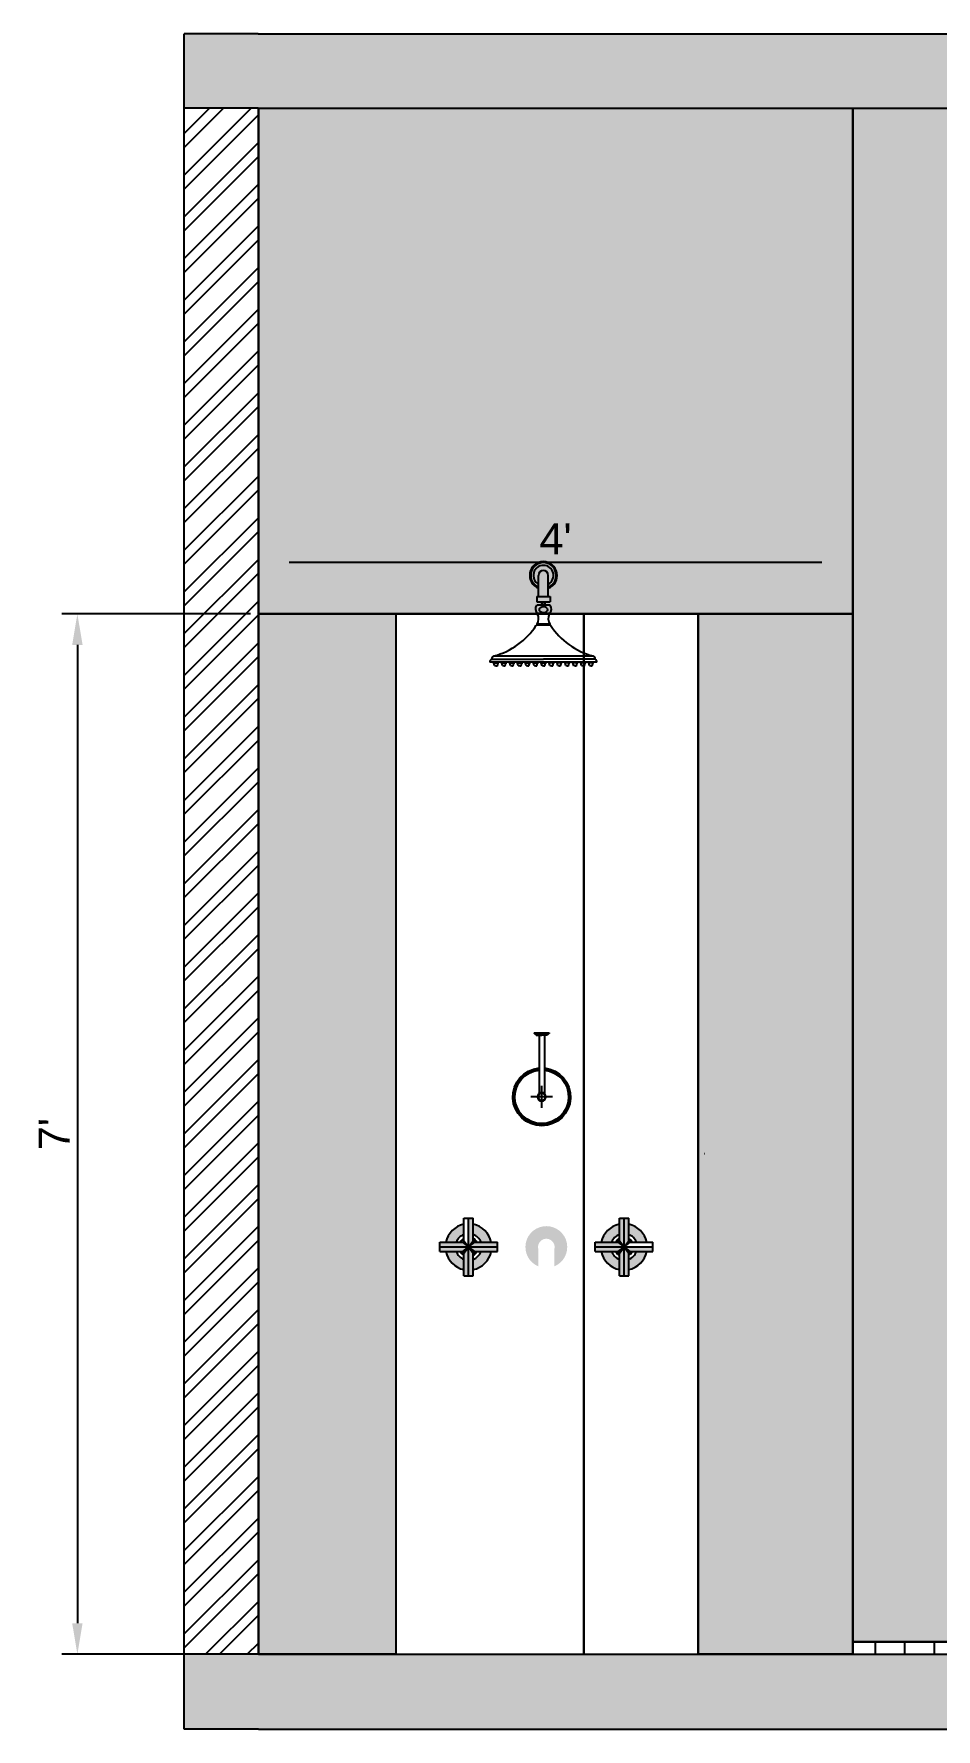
# Model space of a CAD drawing. Header units: feet. Extents: x 600 to 2744, y 411 to 1435.
# Drawn here: x 1344.2 to 1417.1, y 468.8 to 605.8 of the extents above; entities that cross this region are included whole.
import ezdxf

# ---------------------------------------------------------------- set-up
doc = ezdxf.new("R2010")
doc.units = ezdxf.units.FT
doc.header["$XCLIPFRAME"] = 2
doc.linetypes.add('CONTINU', pattern=[0])
doc.layers.add('cad-block.com', color=250, linetype='Continuous')
doc.layers.add('sanit acces', color=4, linetype='Continuous')
doc.styles.get("Standard").update_dxf_attribs({"font": 'arial.ttf'})
doc.dimstyles.new('Copy of ISO-25', dxfattribs={"dimtxt": 2.5, "dimasz": 2.5, "dimexe": 1.25, "dimexo": 0.625, "dimtad": 1, "dimdec": 0, "dimlunit": 4, "dimtxsty": 'Standard', "dimcen": 2.5, "dimadec": 0, "dimazin": 0, "dimtfac": 1, "dimtdec": 0, "dimtmove": 0, "dimatfit": 3, "dimfxl": 1, "dimarcsym": 0})
picture_1 = doc.add_image_def('image1.jpg', size_in_pixel=(150, 1154))

# ---------------------------------------------------------------- blocks, each defined once
blk = doc.blocks.new('PP3UU (front)')
at = {"color": 0}
for p, q in [((-10.5, -45.5), (-10.5, 0)), ((-10.5, -45.5), (-10.5, -35.5)), ((10.5, -45.5), (10.5, 0)), ((10.5, -45.5), (10.5, -36.3)), ((-14.5, -45.5), (14.5, -45.5)), ((-14.5, -45.5), (-14.5, -56.5)), ((-14.5, -56.5), (14.5, -56.5)), ((14.5, -64), (-14.5, -64)), ((-4, -56.5), (-2.5, -62.1)), ((-2.5, -62.1), (2.5, -62.1)), ((4, -56.5), (2.5, -62.1)), ((14.5, -45.5), (14.5, -56.5)), ((15.4, -107), (-15.4, -107)), ((13.4, -105), (-13.4, -105)), ((-13.4, -105), (-13.4, -107)), ((12.5, -82), (-12.5, -82)), ((-12.5, -82), (-12.5, -83)), ((12.5, -83), (-12.5, -83)), ((12.5, -82), (12.5, -83)), ((13.4, -105), (13.4, -107)), ((-111.4, -179.9), (0, -179.9)), ((-106.7, -172.9), (106.7, -172.9)), ((111.4, -179.9), (0, -179.9)), ((-115, -185.9), (115, -185.9)), ((-108.5, -185.9), (-108.5, -187.9)), ((-108.5, -187.9), (-95.5, -187.9)), ((-105, -193.9), (-106.5, -187.9)), ((-102, -193.9), (-105, -193.9)), ((-102, -193.9), (-99, -193.9)), ((-99, -193.9), (-97.5, -187.9)), ((-95.5, -185.9), (-95.5, -187.9)), ((-91.5, -185.9), (-91.5, -187.9)), ((-91.5, -187.9), (-78.5, -187.9)), ((-88, -193.9), (-89.5, -187.9)), ((-85, -193.9), (-88, -193.9)), ((-85, -193.9), (-82, -193.9)), ((-82, -193.9), (-80.5, -187.9)), ((-78.5, -185.9), (-78.5, -187.9)), ((-74.5, -185.9), (-74.5, -187.9)), ((-74.5, -187.9), (-61.5, -187.9)), ((-71, -193.9), (-72.5, -187.9)), ((-68, -193.9), (-71, -193.9)), ((-68, -193.9), (-65, -193.9)), ((-65, -193.9), (-63.5, -187.9)), ((-61.5, -185.9), (-61.5, -187.9)), ((-57.5, -185.9), (-57.5, -187.9)), ((-57.5, -187.9), (-44.5, -187.9)), ((-54, -193.9), (-55.5, -187.9)), ((-51, -193.9), (-54, -193.9)), ((-51, -193.9), (-48, -193.9)), ((-48, -193.9), (-46.5, -187.9)), ((-44.5, -185.9), (-44.5, -187.9)), ((-40.5, -185.9), (-40.5, -187.9)), ((-40.5, -187.9), (-27.5, -187.9)), ((-37, -193.9), (-38.5, -187.9)), ((-34, -193.9), (-37, -193.9)), ((-34, -193.9), (-31, -193.9)), ((-31, -193.9), (-29.5, -187.9)), ((-27.5, -185.9), (-27.5, -187.9)), ((-23.5, -185.9), (-23.5, -187.9)), ((-23.5, -187.9), (-10.5, -187.9)), ((-20, -193.9), (-21.5, -187.9)), ((-17, -193.9), (-20, -193.9)), ((-17, -193.9), (-14, -193.9)), ((-14, -193.9), (-12.5, -187.9)), ((-10.5, -185.9), (-10.5, -187.9)), ((-6.5, -185.9), (-6.5, -187.9)), ((-6.5, -187.9), (6.5, -187.9)), ((-3, -193.9), (-4.5, -187.9)), ((0, -193.9), (-3, -193.9)), ((0, -193.9), (3, -193.9)), ((3, -193.9), (4.5, -187.9)), ((6.5, -185.9), (6.5, -187.9)), ((10.5, -185.9), (10.5, -187.9)), ((23.5, -187.9), (10.5, -187.9)), ((14, -193.9), (12.5, -187.9)), ((17, -193.9), (14, -193.9)), ((17, -193.9), (20, -193.9)), ((20, -193.9), (21.5, -187.9)), ((23.5, -185.9), (23.5, -187.9)), ((27.5, -185.9), (27.5, -187.9)), ((40.5, -187.9), (27.5, -187.9)), ((31, -193.9), (29.5, -187.9)), ((34, -193.9), (31, -193.9)), ((34, -193.9), (37, -193.9)), ((37, -193.9), (38.5, -187.9)), ((40.5, -185.9), (40.5, -187.9)), ((44.5, -185.9), (44.5, -187.9)), ((57.5, -187.9), (44.5, -187.9)), ((48, -193.9), (46.5, -187.9)), ((51, -193.9), (48, -193.9)), ((51, -193.9), (54, -193.9)), ((54, -193.9), (55.5, -187.9)), ((57.5, -185.9), (57.5, -187.9)), ((61.5, -185.9), (61.5, -187.9)), ((74.5, -187.9), (61.5, -187.9)), ((65, -193.9), (63.5, -187.9)), ((68, -193.9), (65, -193.9)), ((68, -193.9), (71, -193.9)), ((71, -193.9), (72.5, -187.9)), ((74.5, -185.9), (74.5, -187.9)), ((78.5, -185.9), (78.5, -187.9)), ((91.5, -187.9), (78.5, -187.9)), ((82, -193.9), (80.5, -187.9)), ((85, -193.9), (82, -193.9)), ((85, -193.9), (88, -193.9)), ((88, -193.9), (89.5, -187.9)), ((91.5, -185.9), (91.5, -187.9)), ((95.5, -185.9), (95.5, -187.9)), ((108.5, -187.9), (95.5, -187.9)), ((99, -193.9), (97.5, -187.9)), ((102, -193.9), (99, -193.9)), ((102, -193.9), (105, -193.9)), ((105, -193.9), (106.5, -187.9)), ((108.5, -185.9), (108.5, -187.9))]:
    blk.add_line(p, q, dxfattribs=at)
for centre, radius, start, end in [((0, 0), 29.5, 290.8378, 249.1622), ((0, 0), 27.4, 292.5424, 247.4576), ((0, 0), 21.5, 299.1988, 240.8012), ((0, 0), 10.5, 0, 180), ((-3.9, -72), 13.3, 143.2974, 229.383), ((-2.3, -66.9), 4.8, 92.5034, 143.2201), ((2.3, -66.9), 4.8, 36.7799, 87.4966), ((3.9, -72), 13.3, 310.617, 36.7026), ((-145.9, -22.5), 155.5, 284.6186, 327.0495), ((-35.4, -93.1), 25, 331.504, 23.701), ((35.4, -93.1), 25, 156.299, 208.496), ((145.9, -22.5), 155.5, 212.9505, 255.3814), ((-109.3, -185.3), 5.7, 110.748, 186.7349), ((-104.5, -179.4), 6.87, 108.2495, 184.0084), ((104.5, -179.4), 6.87, 355.9916, 71.7505), ((109.3, -185.3), 5.7, 353.2651, 69.252)]:
    blk.add_arc(centre, radius, start, end, dxfattribs=at)
blk.add_ellipse((0, -73.6), major_axis=(8.78, 0), ratio=0.779002, dxfattribs=at)
blk = doc.blocks.new('PP3UU (top)')
at = {"color": 0}
for p, q in [((0, 29.5), (0, -29.5)), ((0, 29.5), (2.7, 29.5)), ((4, -27.3), (4, 27.3)), ((10.1, 21.5), (10.1, 0)), ((10.1, 10.5), (241, 10.5)), ((10.1, -21.5), (10.1, 0)), ((0, -29.5), (2.7, -29.5)), ((10.1, -10.5), (241, -10.5))]:
    blk.add_line(p, q, dxfattribs=at)
at = {"color": 40}
for p, q in [((254.5, -43.5), (254.5, 43.5)), ((298, 0), (211, 0))]:
    blk.add_line(p, q, dxfattribs=at)
at = {"color": 0}
for radius in [17.1, 14.5]:
    blk.add_circle((254.5, 0), radius, dxfattribs=at)
for centre, radius, start, end in [((254.5, 0), 115, 185.23834, 174.76166), ((254.5, 0), 111.4, 185.41049, 174.58951), ((254.5, 0), 106.7, 185.6496, 174.3504), ((1.6, 27.4), 2.41, 358.02823, 62.08212), ((-2, 15), 13.8, 28.34358, 64.21035), ((1.6, -27.4), 2.41, 297.91788, 1.97177), ((-2, -15), 13.8, 295.78965, 331.65642)]:
    blk.add_arc(centre, radius, start, end, dxfattribs=at)
blk = doc.blocks.new('11')
at = {"layer": 'cad-block.com', "linetype": 'CONTINU'}
for points in [[(2881.4, 12600.7), (2881.4, 12629.7)], [(2881.4, 12629.7), (2893.4, 12629.7)], [(2887.4, 12555.7), (2887.4, 12629.7)], [(2893.4, 12600.7), (2893.4, 12629.7)], [(2850.4, 12586.7), (2850.4, 12598.7)], [(2850.4, 12598.7), (2879.4, 12598.7)], [(2850.4, 12592.7), (2924.4, 12592.7)], [(2850.4, 12586.7), (2879.4, 12586.7)], [(2879.4, 12598.7), (2887.4, 12592.7)], [(2887.4, 12592.7), (2879.4, 12586.7)], [(2881.4, 12584.7), (2893.4, 12600.7)], [(2881.4, 12600.7), (2887.4, 12592.7)], [(2881.4, 12555.7), (2881.4, 12584.7)], [(2887.4, 12592.7), (2895.4, 12598.7)], [(2895.4, 12586.7), (2887.4, 12592.7)], [(2887.4, 12592.7), (2893.4, 12584.7)], [(2893.4, 12555.7), (2893.4, 12584.7)], [(2895.4, 12598.7), (2924.4, 12598.7)], [(2895.4, 12586.7), (2924.4, 12586.7)], [(2924.4, 12586.7), (2924.4, 12598.7)], [(2881.4, 12555.7), (2893.4, 12555.7)]]:
    blk.add_lwpolyline(points, dxfattribs=at)
for points in [[(2881.4, 12621.8, 0.299875), (2858.2, 12598.7)], [(2881.4, 12608.6, 0.21619), (2871.4, 12598.7)], [(2881.4, 12603.4, 0.138814), (2876.7, 12598.7)], [(2916.6, 12598.7, 0.299858), (2893.4, 12621.8)], [(2903.4, 12598.7, 0.216158), (2893.4, 12608.6)], [(2898.1, 12598.7, 0.13877), (2893.4, 12603.4)], [(2858.2, 12586.7, 0.299878), (2881.4, 12563.5)], [(2871.4, 12586.7, 0.216195), (2881.4, 12576.7)], [(2876.7, 12586.7, 0.138819), (2881.4, 12581.9)], [(2881.4, 12603, 0.131669), (2877, 12598.7)], [(2877, 12586.7, 0.131679), (2881.4, 12582.3)], [(2879.4, 12598.7, 0.414466), (2881.4, 12600.7)], [(2881.4, 12584.7, 0.414465), (2879.4, 12586.7)], [(2897.8, 12598.7, 0.131627), (2893.4, 12603)], [(2893.4, 12600.7, 0.41557), (2895.4, 12598.7)], [(2895.4, 12586.7, 0.414476), (2893.4, 12584.7)], [(2893.4, 12582.3, 0.131637), (2897.8, 12586.7)], [(2893.4, 12581.9, 0.138776), (2898.1, 12586.7)], [(2893.4, 12576.7, 0.216162), (2903.4, 12586.7)], [(2893.4, 12563.5, 0.299861), (2916.6, 12586.7)]]:
    blk.add_lwpolyline(points, format="xyb", dxfattribs=at)
blk = doc.blocks.new('13')
at = {"layer": 'cad-block.com', "linetype": 'CONTINU'}
for points in [[(3081.4, 12600.7), (3081.4, 12629.7)], [(3081.4, 12629.7), (3093.4, 12629.7)], [(3087.4, 12555.7), (3087.4, 12629.7)], [(3093.4, 12600.7), (3093.4, 12629.7)], [(3050.4, 12586.7), (3050.4, 12598.7)], [(3050.4, 12598.7), (3079.4, 12598.7)], [(3050.4, 12592.7), (3124.4, 12592.7)], [(3050.4, 12586.7), (3079.4, 12586.7)], [(3079.4, 12598.7), (3087.4, 12592.7)], [(3087.4, 12592.7), (3079.4, 12586.7)], [(3081.4, 12584.7), (3093.4, 12600.7)], [(3081.4, 12600.7), (3093.4, 12584.7)], [(3081.4, 12555.7), (3081.4, 12584.7)], [(3087.4, 12592.7), (3095.4, 12598.7)], [(3095.4, 12586.7), (3087.4, 12592.7)], [(3093.4, 12555.7), (3093.4, 12584.7)], [(3095.4, 12598.7), (3124.4, 12598.7)], [(3095.4, 12586.7), (3124.4, 12586.7)], [(3124.4, 12586.7), (3124.4, 12598.7)], [(3081.4, 12555.7), (3093.4, 12555.7)]]:
    blk.add_lwpolyline(points, dxfattribs=at)
for points in [[(3081.4, 12621.8, 0.299875), (3058.2, 12598.7)], [(3081.4, 12608.6, 0.216188), (3071.4, 12598.7)], [(3081.4, 12603.4, 0.138814), (3076.7, 12598.7)], [(3116.6, 12598.7, 0.299858), (3093.4, 12621.8)], [(3103.4, 12598.7, 0.21616), (3093.4, 12608.6)], [(3098.1, 12598.7, 0.13877), (3093.4, 12603.4)], [(3058.2, 12586.7, 0.299878), (3081.4, 12563.5)], [(3071.4, 12586.7, 0.216193), (3081.4, 12576.7)], [(3076.7, 12586.7, 0.138819), (3081.4, 12581.9)], [(3081.4, 12603, 0.131669), (3077, 12598.7)], [(3077, 12586.7, 0.131678), (3081.4, 12582.3)], [(3079.4, 12598.7, 0.415042), (3081.4, 12600.7)], [(3081.4, 12584.7, 0.414474), (3079.4, 12586.7)], [(3097.8, 12598.7, 0.131627), (3093.4, 12603)], [(3093.4, 12600.7, 0.414788), (3095.4, 12598.7)], [(3095.4, 12586.7, 0.414666), (3093.4, 12584.7)], [(3093.4, 12582.3, 0.131638), (3097.8, 12586.7)], [(3093.4, 12581.9, 0.138776), (3098.1, 12586.7)], [(3093.4, 12576.7, 0.216165), (3103.4, 12586.7)], [(3093.4, 12563.5, 0.299861), (3116.6, 12586.7)]]:
    blk.add_lwpolyline(points, format="xyb", dxfattribs=at)
blk = doc.blocks.new('*D77')
at = {"color": 0, "linetype": 'Continuous', "lineweight": -2, "transparency": 16777216}
for p, q in [((1362.32, 559.51), (1362.32, 564.33)), ((1410.37, 559.51), (1410.37, 564.33)), ((1364.82, 563.08), (1407.87, 563.08))]:
    blk.add_line(p, q, dxfattribs=at)
at = {"color": 0, "transparency": 16777216}
for points in [[(1364.82, 563.5), (1364.82, 562.67), (1362.32, 563.08)], [(1407.87, 563.5), (1407.87, 562.67), (1410.37, 563.08)]]:
    blk.add_solid(points, dxfattribs=at)
at = {"layer": 'Defpoints', "color": 0, "transparency": 16777216}
for p in [(1410.37, 563.08), (1362.32, 558.89), (1410.37, 558.89)]:
    blk.add_point(p, dxfattribs=at)
at = {"color": 0, "transparency": 16777216, "insert": (1386.34, 564.96), "char_height": 2.5, "attachment_point": 5}
blk.add_mtext("4'", dxfattribs=at)
blk = doc.blocks.new('*D79')
at = {"color": 0, "linetype": 'Continuous', "lineweight": -2, "transparency": 16777216}
for p, q in [((1361.69, 558.89), (1346.44, 558.89)), ((1347.69, 556.39), (1347.69, 477.33)), ((1361.69, 474.83), (1346.44, 474.83))]:
    blk.add_line(p, q, dxfattribs=at)
at = {"color": 0, "transparency": 16777216}
for points in [[(1347.27, 556.39), (1348.11, 556.39), (1347.69, 558.89)], [(1347.27, 477.33), (1348.11, 477.33), (1347.69, 474.83)]]:
    blk.add_solid(points, dxfattribs=at)
at = {"layer": 'Defpoints', "color": 0, "transparency": 16777216}
for p in [(1362.32, 558.89), (1347.69, 474.83), (1362.32, 474.83)]:
    blk.add_point(p, dxfattribs=at)
at = {"color": 0, "transparency": 16777216, "insert": (1345.81, 516.86), "char_height": 2.5, "attachment_point": 5, "rotation": 90}
blk.add_mtext("7'", dxfattribs=at)

msp = doc.modelspace()

# ---------------------------------------------------------------- hatches: boundary and pattern name
at = {"true_color": 0x000000, "transparency": 33554687}
h = msp.add_hatch(dxfattribs=at)
h.set_pattern_fill('AR-CONC', color=18, scale=0.04)
h.set_pattern_definition([(50, (-2259.6905, -415.154), (7.287387, -0.637563), [0.762, -8.382]), (355, (-2259.6905, -415.154), (-1.409737, 7.642274), [0.6096, -6.705623]), (100.45144, (-2259.083, -415.207), (5.87765, 7.00471), [0.6476, -7.12361]), (46.1842, (-2259.6905, -413.122), (10.843162, -1.681693), [1.143, -12.573]), (96.63556, (-2258.787, -413.262), (9.496165, 9.897045), [0.9714, -10.685424]), (351.18415, (-2259.69, -413.122), (9.496165, 9.897045), [0.9144, -10.05839]), (21, (-2258.6745, -413.63), (6.064576, -4.090608), [0.762, -8.382]), (326, (-2258.6745, -413.63), (2.472081, 7.367519), [0.6096, -6.7056]), (71.45144, (-2258.169, -413.971), (8.536657, 3.276911), [0.6476, -7.123598]), (37.5, (-2259.6905, -415.154), (0.1235441, 3.3822016), [0, -6.62432, 0, -6.8072, 0, -6.731]), (7.5, (-2259.6905, -415.154), (2.6727865, 4.007223), [0, -3.88112, 0, -6.47192, 0, -2.5654]), (327.5, (-2261.9562, -415.154), (5.4236238, -0.2291498), [0, -2.54, 0, -7.9248, 0, -10.5156]), (317.5, (-2262.972, -415.154), (5.925167, 1.0170596), [0, -3.302, 0, -5.26288, 0, -7.4676])])
h.paths.add_polyline_path([(1505.3, 605.75), (1499.3, 605.75), (1362.3, 605.75), (1356.32, 605.75), (1356.32, 599.75), (1362.3, 599.75), (1499.3, 599.75), (1505.3, 599.75)])
h.paths.add_polyline_path([(1505.3, 474.83), (1499.3, 474.83), (1362.32, 474.83), (1356.32, 474.83), (1356.32, 468.78), (1362.32, 468.78), (1505.3, 468.78)])
h = msp.add_hatch(dxfattribs=at)
h.set_pattern_fill('ANSI32', color=18, scale=0.25)
h.set_pattern_definition([(45, (-2259.6905, -415.154), (-1.683798, 1.683798), []), (45, (-2258.568, -415.154), (-1.683798, 1.683798), [])])
h.paths.add_polyline_path([(1362.32, 599.75), (1356.32, 599.75), (1356.32, 474.83), (1362.32, 474.83), (1362.32, 474.92)])
at = {"true_color": 0xdadbdc}
h = msp.add_hatch(color=254, dxfattribs=at)
h.dxf.hatch_style = 1
h.paths.add_polyline_path([(1499.3, 599.75), (1410.37, 599.75), (1410.37, 475.83), (1428.08, 475.83), (1428.08, 488.79, -0.007314), (1428.07, 489.85), (1428.08, 489.85), (1428.08, 507.81), (1445.08, 507.81), (1445.08, 475.83), (1499.3, 475.83)])
h.paths.add_polyline_path([(1466.05, 554.59), (1492.05, 554.59), (1492.05, 528.59), (1466.05, 528.59)], flags=16)
h.paths.add_polyline_path([(1467.05, 553.59), (1491.05, 553.59), (1491.05, 529.59), (1467.05, 529.59)], flags=0)
h.paths.add_polyline_path([(1456.98, 516.63), (1457.94, 516.63, -0.033809), (1457.79, 516.99), (1459.39, 516.99, -0.033809), (1459.24, 516.63), (1460.19, 516.63, -0.12465), (1460.86, 516.39, -2.755759), (1456.31, 516.39, -0.12465)], flags=16)
h.paths.add_polyline_path([(1458.12, 514.88, 0.3683), (1458.59, 514.51, 0.364182), (1459.06, 514.88, 0.031975), (1459.24, 516.31, -0.171278), (1458.59, 516.05, -0.171278), (1457.94, 516.31, 0.031975)], flags=0)
edge = h.paths.add_edge_path(flags=16)
edge.add_line((1422.22, 511.82), (1422.34, 511.24))
edge.add_line((1422.34, 511.24), (1422.45, 511.24))
edge.add_line((1422.45, 511.24), (1422.45, 506.4))
edge.add_line((1422.45, 506.4), (1422.34, 506.4))
edge.add_line((1422.34, 506.4), (1422.22, 505.82))
edge.add_line((1422.22, 505.82), (1422.36, 505.14))
edge.add_line((1422.36, 505.14), (1422.46, 504.99))
edge.add_line((1422.46, 504.99), (1422.09, 504.73))
edge.add_line((1422.09, 504.73), (1422.09, 503.95))
edge.add_line((1422.09, 503.95), (1422.24, 503.95))
edge.add_line((1422.24, 503.95), (1422.24, 503.37))
edge.add_line((1422.24, 503.37), (1422.09, 503.18))
edge.add_line((1422.09, 503.18), (1422.09, 503.08))
edge.add_line((1422.09, 503.08), (1422.01, 503.08))
edge.add_line((1422.01, 503.08), (1421.79, 502.81))
edge.add_line((1421.79, 502.81), (1421.41, 502.45))
edge.add_ellipse((1421.95, 501.3), major_axis=(-1.81, 0), ratio=0.665405, start_angle=-90, end_angle=-72.6877, ccw=False)
edge.add_ellipse((1421.95, 501.3), major_axis=(1.81, 0), ratio=0.665405, start_angle=279.2489, end_angle=450, ccw=False)
edge.add_line((1422.18, 500.09), (1422.18, 500.01))
edge.add_line((1422.18, 500.01), (1422.24, 499.53))
edge.add_line((1422.24, 499.53), (1422.29, 499.06))
edge.add_line((1422.29, 499.06), (1422.33, 498.55))
edge.add_line((1422.33, 498.55), (1422.36, 498.01))
edge.add_line((1422.36, 498.01), (1422.37, 497.47))
edge.add_line((1422.37, 497.47), (1422.36, 496.94))
edge.add_line((1422.36, 496.94), (1422.33, 496.45))
edge.add_line((1422.33, 496.45), (1422.28, 496.02))
edge.add_line((1422.28, 496.02), (1422.2, 495.66))
edge.add_line((1422.2, 495.66), (1422.05, 495.23))
edge.add_line((1422.05, 495.23), (1421.76, 494.87))
edge.add_line((1421.76, 494.87), (1421.4, 494.69))
edge.add_line((1421.4, 494.69), (1420.99, 494.61))
edge.add_line((1420.99, 494.61), (1420.56, 494.61))
edge.add_line((1420.56, 494.61), (1420.15, 494.71))
edge.add_line((1420.15, 494.71), (1419.76, 494.94))
edge.add_line((1419.76, 494.94), (1419.52, 495.23))
edge.add_line((1419.52, 495.23), (1419.37, 495.47))
edge.add_line((1419.37, 495.47), (1419.24, 495.74))
edge.add_line((1419.24, 495.74), (1419.13, 496.05))
edge.add_line((1419.13, 496.05), (1419.03, 496.38))
edge.add_line((1419.03, 496.38), (1418.95, 496.72))
edge.add_line((1418.95, 496.72), (1418.89, 497.07))
edge.add_line((1418.89, 497.07), (1418.84, 497.42))
edge.add_line((1418.84, 497.42), (1418.81, 497.77))
edge.add_line((1418.81, 497.77), (1418.78, 498.1))
edge.add_line((1418.78, 498.1), (1418.78, 498.42))
edge.add_line((1418.78, 498.42), (1418.79, 498.73))
edge.add_line((1418.79, 498.73), (1418.81, 499.04))
edge.add_line((1418.81, 499.04), (1418.86, 499.35))
edge.add_line((1418.86, 499.35), (1418.93, 499.66))
edge.add_line((1418.93, 499.66), (1419.01, 499.98))
edge.add_line((1419.01, 499.98), (1419.13, 500.3))
edge.add_line((1419.13, 500.3), (1419.27, 500.64))
edge.add_line((1419.27, 500.64), (1419.44, 500.99))
edge.add_line((1419.44, 500.99), (1419.66, 501.35))
edge.add_line((1419.66, 501.35), (1419.94, 501.71))
edge.add_line((1419.94, 501.71), (1420.28, 502.06))
edge.add_line((1420.28, 502.06), (1420.64, 502.37))
edge.add_line((1420.64, 502.37), (1421, 502.69))
edge.add_line((1421, 502.69), (1421.65, 503.3))
edge.add_line((1421.65, 503.3), (1421.65, 503.95))
edge.add_line((1421.65, 503.95), (1421.8, 504.73))
edge.add_line((1421.8, 504.73), (1421.4, 504.99))
edge.add_line((1421.4, 504.99), (1421.5, 505.14))
edge.add_line((1421.5, 505.14), (1421.64, 505.82))
edge.add_line((1421.64, 505.82), (1421.52, 506.4))
edge.add_line((1421.52, 506.4), (1421.41, 506.4))
edge.add_line((1421.41, 506.4), (1421.41, 511.24))
edge.add_line((1421.41, 511.24), (1421.52, 511.24))
edge.add_line((1421.52, 511.24), (1421.64, 511.82))
edge.add_line((1421.64, 511.82), (1422.22, 511.82))
edge = h.paths.add_edge_path(flags=0)
edge.add_ellipse((1421.95, 501.3), major_axis=(-1.81, 0), ratio=0.665405, start_angle=82.6408, end_angle=90, ccw=False)
edge.add_line((1421.71, 500.1), (1421.71, 500.09))
h.paths.add_polyline_path([(1419.4, 499.56), (1419.34, 499.27), (1419.29, 498.99), (1419.27, 498.7), (1419.26, 498.41), (1419.26, 498.11), (1419.28, 497.79), (1419.35, 497.14), (1419.41, 496.81), (1419.48, 496.49), (1419.57, 496.19), (1419.67, 495.92), (1419.78, 495.69), (1419.89, 495.5), (1420.01, 495.36), (1420.13, 495.26), (1420.26, 495.18), (1420.4, 495.13), (1420.55, 495.09), (1420.7, 495.08), (1420.86, 495.08), (1421.03, 495.09), (1421.18, 495.12), (1421.3, 495.16), (1421.4, 495.21), (1421.49, 495.29), (1421.58, 495.39), (1421.72, 495.65), (1421.75, 495.79), (1421.63, 495.46), (1421.42, 495.2), (1421.11, 495.1), (1420.78, 495.07), (1420.47, 495.1), (1420.19, 495.21), (1419.94, 495.42), (1419.72, 495.78), (1419.57, 496.19), (1419.48, 496.49), (1419.41, 496.81), (1419.35, 497.14), (1419.28, 497.79), (1419.26, 498.11), (1419.26, 498.41), (1419.27, 498.85), (1419.36, 499.42)], flags=0)
edge = h.paths.add_edge_path(flags=0)
edge.add_spline(control_points=[(1421.95, 501.88), (1422.11, 501.88), (1422.27, 501.86), (1422.57, 501.79), (1422.7, 501.74), (1422.88, 501.64), (1422.93, 501.6), (1423.02, 501.52), (1423.06, 501.48), (1423.1, 501.41), (1423.12, 501.38), (1423.13, 501.34), (1423.14, 501.32), (1423.14, 501.3)], knot_values=[6.283185, 6.283185, 6.283185, 6.283185, 6.626832, 6.626832, 6.987964, 6.987964, 7.204468, 7.204468, 7.420972, 7.420972, 7.637477, 7.637477, 7.853981, 7.853981, 7.853981, 7.853981], degree=3, periodic=0)
edge.add_spline(control_points=[(1423.14, 501.3), (1423.14, 501.29), (1423.14, 501.28), (1423.13, 501.25), (1423.12, 501.22), (1423.08, 501.15), (1423.05, 501.1), (1422.93, 500.99), (1422.82, 500.91), (1422.56, 500.8), (1422.41, 500.76), (1422.25, 500.74)], knot_values=[4.931842, 4.931842, 4.931842, 4.931842, 5.013092, 5.013092, 5.281857, 5.281857, 5.550623, 5.550623, 5.928651, 5.928651, 6.283185, 6.283185, 6.283185, 6.283185], degree=3, periodic=0)
edge.add_line((1422.24, 500.73), (1422.24, 500.68))
edge.add_arc((1422.38, 500.68), 0.146, 140.2526, 180, ccw=False)
edge.add_arc((1421.75, 501.21), 0.68, 320.2526, 391.6374)
edge.add_arc((1421.95, 501.3), 0.461, 34.1822, 145.8178)
edge.add_arc((1422.14, 501.21), 0.68, 148.3626, 224.3833)
edge.add_spline(control_points=[(1420.75, 501.3), (1420.75, 501.29), (1420.75, 501.28), (1420.76, 501.25), (1420.77, 501.22), (1420.81, 501.15), (1420.84, 501.1), (1420.96, 500.99), (1421.07, 500.91), (1421.33, 500.8), (1421.48, 500.76), (1421.64, 500.74)], knot_values=[4.930127, 4.930127, 4.930127, 4.930127, 5.011376, 5.011376, 5.280142, 5.280142, 5.548907, 5.548907, 5.926936, 5.926936, 6.283185, 6.283185, 6.283185, 6.283185], degree=3, periodic=0)
edge.add_line((1421.65, 500.73), (1421.65, 500.68))
edge.add_arc((1421.51, 500.68), 0.146, 0, 23.0113)
edge.add_spline(control_points=[(1421.64, 500.74), (1421.48, 500.76), (1421.33, 500.8), (1421.07, 500.91), (1420.96, 500.99), (1420.84, 501.1), (1420.81, 501.15), (1420.77, 501.22), (1420.76, 501.25), (1420.75, 501.28), (1420.75, 501.29), (1420.75, 501.3)], knot_values=[4.930127, 4.930127, 4.930127, 4.930127, 5.286376, 5.286376, 5.664404, 5.664404, 5.93317, 5.93317, 6.201936, 6.201936, 6.283185, 6.283185, 6.283185, 6.283185], degree=3, periodic=0)
edge.add_spline(control_points=[(1421.94, 501.88), (1421.78, 501.88), (1421.62, 501.86), (1421.32, 501.79), (1421.19, 501.74), (1421.01, 501.64), (1420.95, 501.6), (1420.87, 501.52), (1420.83, 501.48), (1420.79, 501.41), (1420.77, 501.38), (1420.76, 501.34), (1420.75, 501.32), (1420.75, 501.3)], knot_values=[6.283185, 6.283185, 6.283185, 6.283185, 6.626832, 6.626832, 6.987964, 6.987964, 7.204468, 7.204468, 7.420972, 7.420972, 7.637477, 7.637477, 7.853981, 7.853981, 7.853981, 7.853981], degree=3, periodic=0)
h.paths.add_polyline_path([(1480.22, 515.42), (1480.22, 510.22), (1481.7, 510.22), (1481.7, 509.67), (1480.22, 509.67), (1480.22, 506.89), (1480.69, 506.89), (1480.69, 506.54), (1493.96, 506.55), (1493.96, 499.8), (1466.09, 499.8), (1466.09, 506.53), (1478.66, 506.54), (1478.66, 506.89), (1479.14, 506.89), (1479.14, 515.42, -1)], flags=16)
h.paths.add_polyline_path([(1480.3, 512.25, -0.34842), (1479.06, 512.25, -0.34842)], flags=16)
h.paths.add_polyline_path([(1410.37, 599.75), (1362.32, 599.75), (1362.32, 558.89), (1410.37, 558.89)])
h.paths.add_polyline_path([(1410.37, 558.89), (1397.86, 558.89), (1397.86, 474.83), (1410.37, 474.83)])
h.paths.add_polyline_path([(1373.43, 558.89), (1362.32, 558.89), (1362.32, 474.83), (1373.43, 474.83)])
at = {"transparency": 33554687}
h = msp.add_hatch(color=256, dxfattribs=at)
h.dxf.hatch_style = 1
h.paths.add_polyline_path([(1384.95, 506.17), (1384.95, 507.53, -1.362507), (1386.24, 507.53), (1386.24, 506.17, 5.04282)])
h.paths.add_polyline_path([(1390.88, 507.36), (1390.04, 507.36, 0.299877), (1391.5, 505.9), (1391.5, 506.74, -0.216189)])
h.paths.add_polyline_path([(1391.88, 507.74), (1389.55, 507.74), (1389.55, 507.36), (1391.38, 507.36)])
h.paths.add_polyline_path([(1391.38, 508.11), (1389.55, 508.11), (1389.55, 507.74), (1391.88, 507.74)])
h.paths.add_polyline_path([(1391.5, 508.74), (1391.5, 509.57, 0.299875), (1390.04, 508.11), (1390.88, 508.11, -0.216185)])
h.paths.add_polyline_path([(1391.88, 510.06), (1391.5, 510.06), (1391.5, 508.24), (1391.88, 507.74)])
h.paths.add_polyline_path([(1392.25, 510.06), (1391.88, 510.06), (1391.88, 507.74), (1392.25, 508.24)])
h.paths.add_polyline_path([(1392.25, 509.57), (1392.25, 508.74, -0.216154), (1392.88, 508.11), (1393.71, 508.11, 0.299857)])
h.paths.add_polyline_path([(1394.2, 507.74), (1391.88, 507.74), (1391.88, 507.74), (1392.38, 507.36), (1394.2, 507.36)])
h.paths.add_polyline_path([(1393.71, 507.36), (1392.88, 507.36, -0.216159), (1392.25, 506.74), (1392.25, 505.9, 0.29986)])
h.paths.add_polyline_path([(1392.25, 507.24), (1391.88, 507.74), (1391.88, 507.74), (1391.88, 505.41), (1392.25, 505.41)])
h.paths.add_polyline_path([(1391.88, 507.74), (1391.88, 507.74), (1391.5, 507.24), (1391.5, 505.41), (1391.88, 505.41)])
h.paths.add_polyline_path([(1378.94, 508.74), (1378.94, 509.57, 0.299875), (1377.48, 508.11), (1378.31, 508.11, -0.216184)])
h.paths.add_polyline_path([(1379.69, 509.57), (1379.69, 508.74, -0.216154), (1380.32, 508.11), (1381.15, 508.11, 0.299858)])
h.paths.add_polyline_path([(1379.69, 510.06), (1379.31, 510.06), (1379.31, 507.74), (1379.69, 508.24)])
h.paths.add_polyline_path([(1378.94, 506.74, -0.216189), (1378.31, 507.36), (1377.48, 507.36, 0.299877), (1378.94, 505.9)])
h.paths.add_polyline_path([(1379.31, 507.74), (1379.31, 507.74), (1376.99, 507.74), (1376.99, 507.36), (1378.81, 507.36)])
h.paths.add_polyline_path([(1378.81, 508.11), (1376.99, 508.11), (1376.99, 507.74), (1379.31, 507.74), (1379.31, 507.74)])
h.paths.add_polyline_path([(1381.64, 508.11), (1379.82, 508.11), (1379.31, 507.74), (1381.64, 507.74)])
h.paths.add_polyline_path([(1381.64, 507.74), (1379.31, 507.74), (1379.82, 507.36), (1381.64, 507.36)])
h.paths.add_polyline_path([(1381.15, 507.36), (1380.32, 507.36, -0.216159), (1379.69, 506.74), (1379.69, 505.9, 0.29986)])
h.paths.add_polyline_path([(1379.69, 507.24), (1379.31, 507.74), (1379.31, 507.74), (1379.31, 505.41), (1379.69, 505.41)])
h.paths.add_polyline_path([(1379.31, 507.74), (1379.31, 507.74), (1378.94, 507.24), (1378.94, 505.41), (1379.31, 505.41)])
at = {"true_color": 0x000000, "transparency": 33554687}
h = msp.add_hatch(dxfattribs=at)
h.set_pattern_fill('NET', color=18, scale=0.75)
h.set_pattern_definition([(0, (-2259.6905, -426.5258), (0, 2.38125), []), (90, (-2259.6905, -426.5258), (-2.38125, 1e-16), [])])
h.paths.add_polyline_path([(1499.3, 475.83), (1410.37, 475.83), (1410.37, 474.83), (1499.3, 474.83)])

# ---------------------------------------------------------------- linework, layer by layer
for p, q in [((1356.32, 468.78), (1356.32, 605.75)), ((1362.3, 605.75), (1356.32, 605.75)), ((1362.3, 605.75), (1499.3, 605.75)), ((1362.3, 599.75), (1356.32, 599.75)), ((1362.3, 599.75), (1499.3, 599.75)), ((1362.32, 599.75), (1362.32, 474.83)), ((1362.32, 564.92), (1362.32, 564.89)), ((1362.32, 558.89), (1410.37, 558.89)), ((1410.37, 558.89), (1410.37, 474.83)), ((1398.36, 515.3), (1398.37, 515.3)), ((1362.32, 474.83), (1356.32, 474.83)), ((1362.32, 474.83), (1362.32, 474.92)), ((1362.32, 474.83), (1499.3, 474.83)), ((1362.32, 468.78), (1356.32, 468.78)), ((1362.32, 468.78), (1505.3, 468.78))]:
    msp.add_line(p, q)
at = {"color": 18, "true_color": 0x000000}
for p, q in [((1373.43, 558.89), (1373.43, 474.83)), ((1373.43, 558.89), (1373.43, 474.83)), ((1397.86, 558.89), (1373.43, 558.89)), ((1397.86, 558.89), (1397.86, 474.83)), ((1397.86, 558.89), (1397.86, 474.83)), ((1373.43, 474.83), (1397.86, 474.83))]:
    msp.add_line(p, q, dxfattribs=at)
at = {"color": 242, "true_color": 0xcd2027}
for p, q in [((1410.37, 474.83), (1410.37, 475.83)), ((1410.37, 475.83), (1499.3, 475.83))]:
    msp.add_line(p, q, dxfattribs=at)
at = {"color": 18, "true_color": 0x000000}
for points in [[(1362.32, 599.75), (1410.37, 599.75), (1410.37, 558.89), (1362.32, 558.89)], [(1410.37, 599.75), (1499.3, 599.75), (1499.3, 475.83), (1410.37, 475.83)], [(1362.32, 558.89), (1373.43, 558.89), (1373.43, 474.83), (1362.32, 474.83)], [(1397.86, 558.89), (1410.37, 558.89), (1410.37, 474.83), (1397.86, 474.83)]]:
    msp.add_lwpolyline(points, close=True, dxfattribs=at)

# ---------------------------------------------------------------- block references
at = {"xscale": 0.06281444089646801, "yscale": 0.06281444089646801, "zscale": 0.06281444089646801}
for name in ['11', '13']:
    msp.add_blockref(name, (1197.94, -283.26), dxfattribs=at)
at = {"layer": 'sanit acces', "xscale": 0.03763307139673637, "yscale": 0.03763307139673637, "zscale": 0.03763307139673637}
msp.add_blockref('PP3UU (front)', (1385.36, 562), dxfattribs=at)
at = {"layer": 'sanit acces', "xscale": -0.02033486379503488, "yscale": 0.02033486379503488, "zscale": 0.02033486379503488, "rotation": 90}
msp.add_blockref('PP3UU (top)', (1385.22, 525.05), dxfattribs=at)

# ---------------------------------------------------------------- dimensions: what is measured, and where the dimension line sits
at = {"color": 242, "true_color": 0xcd2027}
dim = msp.add_linear_dim(base=(1410.37, 563.08), p1=(1362.32, 558.89), p2=(1410.37, 558.89), dimstyle='Copy of ISO-25', dxfattribs=at)
dim.commit()
dim.dimension.update_dxf_attribs({"geometry": '*D77', "text_midpoint": (1386.34, 564.96)})
dim = msp.add_linear_dim(base=(1347.69, 474.83), p1=(1362.32, 558.89), p2=(1362.32, 474.83), angle=90, dimstyle='Copy of ISO-25', dxfattribs=at)
dim.commit()
dim.dimension.update_dxf_attribs({"geometry": '*D79', "text_midpoint": (1345.81, 516.86)})

# ---------------------------------------------------------------- pictures from other files: only their frames are drawn
at = {"color": 18, "true_color": 0x000000}
image = msp.add_image(picture_1, insert=(1373.43, 474.83), size_in_units=(15.2, 116.91), dxfattribs=dict(at, brightness=40))
image.set_boundary_path([(149.5, 1153.5), (149.5, 323.81), (-0.5, 323.81), (-0.5, 1153.5), (149.5, 1153.5)])
image.dxf.flags = 15
image = msp.add_image(picture_1, insert=(1388.63, 474.83), size_in_units=(15.2, 116.91), dxfattribs=dict(at, brightness=40))
image.set_boundary_path([(-0.5, 323.81), (-0.5, 1153.5), (90.57, 1153.5), (90.57, 323.81), (-0.5, 323.81)])
image.dxf.flags = 15

doc.saveas('drawing.dxf')
